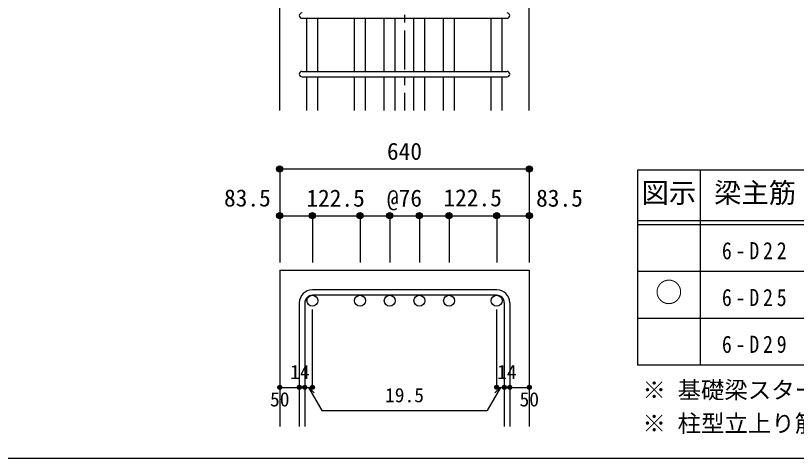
# Model space of a CAD drawing. Units: millimetres at full size, sheet at 1:20. Extents: x -3982 to 3969, y -2797 to 2801.
# Drawn here: x -628 to 1372, y -2797 to -1662 of the extents above; entities that cross this region are included whole.
import ezdxf
from ezdxf.enums import TextEntityAlignment as Align

# ---------------------------------------------------------------- set-up
doc = ezdxf.new("R2010")
doc.units = ezdxf.units.MM
doc.header["$LTSCALE"] = 20
doc.header["$PDMODE"] = 32
doc.header["$PDSIZE"] = 10
doc.linetypes.add('CHAIN1', pattern=[8, 5, -1, 1, -1])
for name, color, linetype in [('6-1_躯体線', 2, 'Continuous'), ('6-5_梁主筋', 7, 'Continuous'), ('6-6_S.T.P.', 7, 'Continuous'), ('6-7_文字', 7, 'Continuous'), ('6-D_寸法', 4, 'Continuous'), ('6-E_枠', 7, 'Continuous'), ('F-0_枠', 6, 'Continuous')]:
    doc.layers.add(name, color=color, linetype=linetype)
doc.styles.add('ＭＳ ゴシック', font='')
doc.styles.get('ＭＳ ゴシック').set_extended_font_data('MS Gothic')

msp = doc.modelspace()

# ---------------------------------------------------------------- linework, layer by layer
at = {"layer": '6-1_躯体線'}
for p, q in [((48.79, -1904.67), (48.79, -1504.67)), ((687.79, -1904.67), (687.79, -1504.67)), ((48.79, -2314.67), (48.79, -2714.67)), ((48.79, -2314.67), (687.79, -2314.67)), ((687.79, -2314.67), (687.79, -2714.67))]:
    msp.add_line(p, q, dxfattribs=at)
at = {"layer": '6-5_梁主筋'}
for p, q in [((118.29, -1804.67), (118.29, -1668.67)), ((146.29, -1804.67), (146.29, -1668.67)), ((240.29, -1804.67), (240.29, -1668.67)), ((268.29, -1804.67), (268.29, -1668.67)), ((316.29, -1804.67), (316.29, -1668.67)), ((344.29, -1804.67), (344.29, -1668.67)), ((392.29, -1804.67), (392.29, -1668.67)), ((420.29, -1804.67), (420.29, -1668.67)), ((468.29, -1804.67), (468.29, -1668.67)), ((496.29, -1804.67), (496.29, -1668.67)), ((590.29, -1804.67), (590.29, -1668.67)), ((618.29, -1804.67), (618.29, -1668.67)), ((118.29, -1904.67), (118.29, -1818.67)), ((146.29, -1904.67), (146.29, -1818.67)), ((240.29, -1904.67), (240.29, -1818.67)), ((268.29, -1904.67), (268.29, -1818.67)), ((316.29, -1904.67), (316.29, -1818.67)), ((344.29, -1904.67), (344.29, -1818.67)), ((392.29, -1904.67), (392.29, -1818.67)), ((420.29, -1904.67), (420.29, -1818.67)), ((468.29, -1904.67), (468.29, -1818.67)), ((496.29, -1904.67), (496.29, -1818.67)), ((590.29, -1904.67), (590.29, -1818.67)), ((618.29, -1904.67), (618.29, -1818.67))]:
    msp.add_line(p, q, dxfattribs=at)
at = {"layer": '6-5_梁主筋', "color": 3}
for centre in [(132.29, -2392.67), (254.29, -2392.67), (330.29, -2392.67), (406.29, -2392.67), (482.29, -2392.67), (604.29, -2392.67)]:
    msp.add_circle(centre, 14, dxfattribs=at)
at = {"layer": '6-6_S.T.P.'}
for p, q in [((105.79, -1668.67), (630.79, -1668.67)), ((105.79, -1804.67), (630.79, -1804.67)), ((105.79, -1818.67), (630.79, -1818.67)), ((604.29, -2364.67), (132.29, -2364.67)), ((604.29, -2378.67), (132.29, -2378.67)), ((98.79, -2398.17), (98.79, -2714.67)), ((112.79, -2398.17), (112.79, -2714.67)), ((623.79, -2398.17), (623.79, -2714.67)), ((637.79, -2398.17), (637.79, -2714.67))]:
    msp.add_line(p, q, dxfattribs=at)
for centre, radius, start, end in [((105.79, -1661.67), 7, 90, 270), ((630.79, -1661.67), 7, 270, 90), ((105.79, -1811.67), 7, 90, 270), ((630.79, -1811.67), 7, 270, 90), ((132.29, -2398.17), 33.5, 90, 180), ((132.29, -2398.17), 19.5, 90, 180), ((604.29, -2398.17), 33.5, 0, 90), ((604.29, -2398.17), 19.5, 0, 90)]:
    msp.add_arc(centre, radius, start, end, dxfattribs=at)
at = {"layer": '6-D_寸法', "linetype": 'CHAIN1'}
msp.add_line((368.29, -579.67), (368.29, -1904.67), dxfattribs=at)
at = {"layer": '6-D_寸法'}
for p, q in [((48.79, -2054.67), (48.79, -2174.67)), ((48.79, -2054.67), (687.79, -2054.67)), ((687.79, -2054.67), (687.79, -2174.67)), ((48.79, -2174.67), (132.29, -2174.67)), ((48.79, -2174.67), (48.79, -2294.67)), ((132.29, -2174.67), (229.29, -2174.67)), ((132.29, -2174.67), (132.29, -2294.67)), ((132.29, -2174.67), (132.29, -2294.67)), ((132.29, -2174.67), (132.29, -2294.67)), ((132.29, -2174.67), (132.29, -2294.67)), ((229.29, -2174.67), (321.96, -2174.67)), ((254.29, -2174.67), (254.29, -2294.67)), ((330.29, -2174.67), (330.29, -2294.67)), ((406.29, -2174.67), (406.29, -2294.67)), ((482.29, -2174.67), (482.29, -2294.67)), ((604.29, -2174.67), (604.29, -2294.67)), ((604.29, -2174.67), (687.79, -2174.67)), ((604.29, -2174.67), (604.29, -2294.67)), ((604.29, -2174.67), (604.29, -2294.67)), ((604.29, -2174.67), (604.29, -2294.67)), ((687.79, -2174.67), (687.79, -2294.67)), ((132.29, -2614.67), (132.29, -2415.34)), ((604.29, -2614.67), (604.29, -2415.34)), ((48.79, -2614.67), (98.79, -2614.67)), ((98.79, -2614.67), (132.29, -2614.67)), ((122.54, -2614.67), (136.68, -2628.81)), ((122.54, -2614.67), (156.76, -2673.95)), ((614.04, -2614.67), (579.82, -2673.95)), ((614.04, -2614.67), (599.9, -2628.81)), ((604.29, -2614.67), (687.79, -2614.67)), ((623.79, -2614.67), (637.79, -2614.67)), ((156.76, -2673.95), (579.82, -2673.95))]:
    msp.add_line(p, q, dxfattribs=at)
for points in [[(687.79, -2054.67), (687.79, -2174.67), (687.79, -2294.67)], [(321.96, -2174.67), (414.62, -2174.67), (507.29, -2174.67), (604.29, -2174.67)]]:
    msp.add_lwpolyline(points, dxfattribs=at)
for centre, radius in [((48.79, -2054.67), 8), ((48.79, -2054.67), 7.2), ((48.79, -2054.67), 6.4), ((48.79, -2054.67), 5.6), ((48.79, -2054.67), 4.8), ((48.79, -2054.67), 4), ((48.79, -2054.67), 3.2), ((48.79, -2054.67), 2.4), ((48.79, -2054.67), 1.6), ((48.79, -2054.67), 0.8), ((687.79, -2054.67), 8), ((687.79, -2054.67), 7.2), ((687.79, -2054.67), 6.4), ((687.79, -2054.67), 5.6), ((687.79, -2054.67), 4.8), ((687.79, -2054.67), 4), ((687.79, -2054.67), 3.2), ((687.79, -2054.67), 2.4), ((687.79, -2054.67), 1.6), ((687.79, -2054.67), 0.8), ((48.79, -2174.67), 8), ((48.79, -2174.67), 7.2), ((48.79, -2174.67), 6.4), ((48.79, -2174.67), 5.6), ((48.79, -2174.67), 4.8), ((48.79, -2174.67), 4), ((48.79, -2174.67), 3.2), ((48.79, -2174.67), 2.4), ((48.79, -2174.67), 1.6), ((48.79, -2174.67), 0.8), ((132.29, -2174.67), 8), ((132.29, -2174.67), 7.2), ((132.29, -2174.67), 6.4), ((132.29, -2174.67), 5.6), ((132.29, -2174.67), 4.8), ((132.29, -2174.67), 4), ((132.29, -2174.67), 3.2), ((132.29, -2174.67), 2.4), ((132.29, -2174.67), 1.6), ((132.29, -2174.67), 0.8), ((254.29, -2174.67), 8), ((254.29, -2174.67), 7.2), ((254.29, -2174.67), 6.4), ((254.29, -2174.67), 5.6), ((254.29, -2174.67), 4.8), ((254.29, -2174.67), 4), ((254.29, -2174.67), 3.2), ((254.29, -2174.67), 2.4), ((254.29, -2174.67), 1.6), ((254.29, -2174.67), 0.8), ((330.29, -2174.67), 8), ((330.29, -2174.67), 7.2), ((330.29, -2174.67), 6.4), ((330.29, -2174.67), 5.6), ((330.29, -2174.67), 4.8), ((330.29, -2174.67), 4), ((330.29, -2174.67), 3.2), ((330.29, -2174.67), 2.4), ((330.29, -2174.67), 1.6), ((330.29, -2174.67), 0.8), ((406.29, -2174.67), 8), ((406.29, -2174.67), 7.2), ((406.29, -2174.67), 6.4), ((406.29, -2174.67), 5.6), ((406.29, -2174.67), 4.8), ((406.29, -2174.67), 4), ((406.29, -2174.67), 3.2), ((406.29, -2174.67), 2.4), ((406.29, -2174.67), 1.6), ((406.29, -2174.67), 0.8), ((482.29, -2174.67), 8), ((482.29, -2174.67), 7.2), ((482.29, -2174.67), 6.4), ((482.29, -2174.67), 5.6), ((482.29, -2174.67), 4.8), ((482.29, -2174.67), 4), ((482.29, -2174.67), 3.2), ((482.29, -2174.67), 2.4), ((482.29, -2174.67), 1.6), ((482.29, -2174.67), 0.8), ((604.29, -2174.67), 8), ((604.29, -2174.67), 7.2), ((604.29, -2174.67), 6.4), ((604.29, -2174.67), 5.6), ((604.29, -2174.67), 4.8), ((604.29, -2174.67), 4), ((604.29, -2174.67), 3.2), ((604.29, -2174.67), 2.4), ((604.29, -2174.67), 1.6), ((604.29, -2174.67), 0.8), ((687.79, -2174.67), 8), ((687.79, -2174.67), 7.2), ((687.79, -2174.67), 6.4), ((687.79, -2174.67), 5.6), ((687.79, -2174.67), 4.8), ((687.79, -2174.67), 4), ((687.79, -2174.67), 3.2), ((687.79, -2174.67), 2.4), ((687.79, -2174.67), 1.6), ((687.79, -2174.67), 0.8), ((48.79, -2614.67), 4), ((48.79, -2614.67), 3.6), ((48.79, -2614.67), 3.2), ((48.79, -2614.67), 2.8), ((48.79, -2614.67), 2.4), ((48.79, -2614.67), 2), ((48.79, -2614.67), 1.6), ((48.79, -2614.67), 1.2), ((48.79, -2614.67), 0.8), ((48.79, -2614.67), 0.4), ((98.79, -2614.67), 4), ((98.79, -2614.67), 3.6), ((98.79, -2614.67), 3.2), ((98.79, -2614.67), 2.8), ((98.79, -2614.67), 2.4), ((98.79, -2614.67), 2), ((98.79, -2614.67), 1.6), ((98.79, -2614.67), 1.2), ((98.79, -2614.67), 0.8), ((98.79, -2614.67), 0.4), ((112.79, -2614.67), 4), ((112.79, -2614.67), 3.6), ((112.79, -2614.67), 3.2), ((112.79, -2614.67), 2.8), ((112.79, -2614.67), 2.4), ((112.79, -2614.67), 2), ((112.79, -2614.67), 1.6), ((112.79, -2614.67), 1.2), ((112.79, -2614.67), 0.8), ((112.79, -2614.67), 0.4), ((132.29, -2614.67), 4), ((132.29, -2614.67), 3.6), ((132.29, -2614.67), 3.2), ((132.29, -2614.67), 2.8), ((132.29, -2614.67), 2.4), ((132.29, -2614.67), 2), ((132.29, -2614.67), 1.6), ((132.29, -2614.67), 1.2), ((132.29, -2614.67), 0.8), ((132.29, -2614.67), 0.4), ((604.29, -2614.67), 4), ((604.29, -2614.67), 3.6), ((604.29, -2614.67), 3.2), ((604.29, -2614.67), 2.8), ((604.29, -2614.67), 2.4), ((604.29, -2614.67), 2), ((604.29, -2614.67), 1.6), ((604.29, -2614.67), 1.2), ((604.29, -2614.67), 0.8), ((604.29, -2614.67), 0.4), ((623.79, -2614.67), 4), ((623.79, -2614.67), 3.6), ((623.79, -2614.67), 3.2), ((623.79, -2614.67), 2.8), ((623.79, -2614.67), 2.4), ((623.79, -2614.67), 2), ((623.79, -2614.67), 1.6), ((623.79, -2614.67), 1.2), ((623.79, -2614.67), 0.8), ((623.79, -2614.67), 0.4), ((637.79, -2614.67), 4), ((637.79, -2614.67), 3.6), ((637.79, -2614.67), 3.2), ((637.79, -2614.67), 2.8), ((637.79, -2614.67), 2.4), ((637.79, -2614.67), 2), ((637.79, -2614.67), 1.6), ((637.79, -2614.67), 1.2), ((637.79, -2614.67), 0.8), ((637.79, -2614.67), 0.4), ((687.79, -2614.67), 4), ((687.79, -2614.67), 3.6), ((687.79, -2614.67), 3.2), ((687.79, -2614.67), 2.8), ((687.79, -2614.67), 2.4), ((687.79, -2614.67), 2), ((687.79, -2614.67), 1.6), ((687.79, -2614.67), 1.2), ((687.79, -2614.67), 0.8), ((687.79, -2614.67), 0.4)]:
    msp.add_circle(centre, radius, dxfattribs=at)
at = {"layer": '6-D_寸法', "color": 7}
for p in [(48.79, -2054.67), (687.79, -2054.67), (48.79, -2174.67), (132.29, -2174.67), (132.29, -2174.67), (254.29, -2174.67), (330.29, -2174.67), (406.29, -2174.67), (482.29, -2174.67), (604.29, -2174.67), (604.29, -2174.67), (687.79, -2174.67), (48.79, -2614.67), (98.79, -2614.67), (112.79, -2614.67), (132.29, -2614.67), (604.29, -2614.67), (623.79, -2614.67), (637.79, -2614.67), (687.79, -2614.67)]:
    msp.add_point(p, dxfattribs=at)
at = {"layer": '6-E_枠', "color": 3}
for p, q in [((965.14, -2056.95), (965.14, -2556.95)), ((965.14, -2056.95), (2406.83, -2056.95)), ((965.14, -2556.95), (2406.83, -2556.95))]:
    msp.add_line(p, q, dxfattribs=at)
at = {"layer": '6-E_枠'}
for p, q in [((1125.14, -2056.95), (1125.14, -2556.95)), ((965.14, -2186.95), (2406.83, -2186.95)), ((965.14, -2196.95), (2406.83, -2196.95)), ((965.14, -2316.95), (2406.83, -2316.95)), ((965.14, -2436.95), (2406.83, -2436.95))]:
    msp.add_line(p, q, dxfattribs=at)
at = {"layer": 'F-0_枠'}
msp.add_line((3969.4, -2796.83), (-3981.92, -2796.83), dxfattribs=at)

# ---------------------------------------------------------------- texts
at = {"layer": '6-7_文字', "color": 2, "style": 'ＭＳ ゴシック'}
for s, p in [('図示', (975.14, -2156.95)), ('梁主筋', (1160.98, -2156.95)), ('○', (1010.14, -2411.95))]:
    msp.add_text(s, height=51.32, dxfattribs=at).set_placement(p, align=Align.BOTTOM_LEFT)
at = {"layer": '6-7_文字', "style": 'ＭＳ ゴシック'}
for s, p in [('※ 基礎梁スターラップ     D13 @150', (977.51, -2656.67)), ('※ 柱型立上り筋●は引張側領域時', (977.51, -2742.34))]:
    msp.add_text(s, height=43.99, dxfattribs=at).set_placement(p, align=Align.BOTTOM_LEFT)
at = {"layer": '6-7_文字', "char_height": 43.99, "attachment_point": 7, "style": 'ＭＳ ゴシック'}
for s, insert in [('\\T1.38;\\W0.85;6-D22', (1180.98, -2286.95)), ('\\T1.38;\\W0.85;6-D25', (1180.98, -2406.95)), ('\\T1.38;\\W0.85;6-D29', (1180.98, -2526.95))]:
    msp.add_mtext(s, dxfattribs=dict(at, insert=insert))
at = {"layer": '6-D_寸法', "style": 'ＭＳ ゴシック'}
for s, height, p in [('640', 43.99, (323.29, -2044.67)), ('83.5', 43.99, (-93.98, -2164.31)), ('122.5', 43.99, (116.81, -2164.73)), ('@76', 43.99, (323.29, -2164.67)), ('122.5', 43.99, (467.86, -2163.89)), ('83.5', 43.99, (705.24, -2164.67)), ('14', 36.66, (75.48, -2604.6)), ('14', 36.66, (605.4, -2604.67)), ('19.5', 36.66, (318.29, -2663.95)), ('50', 36.66, (23.79, -2674.67)), ('50', 36.66, (662.79, -2674.67))]:
    msp.add_text(s, height=height, dxfattribs=at).set_placement(p, align=Align.BOTTOM_LEFT)

doc.saveas('drawing.dxf')
